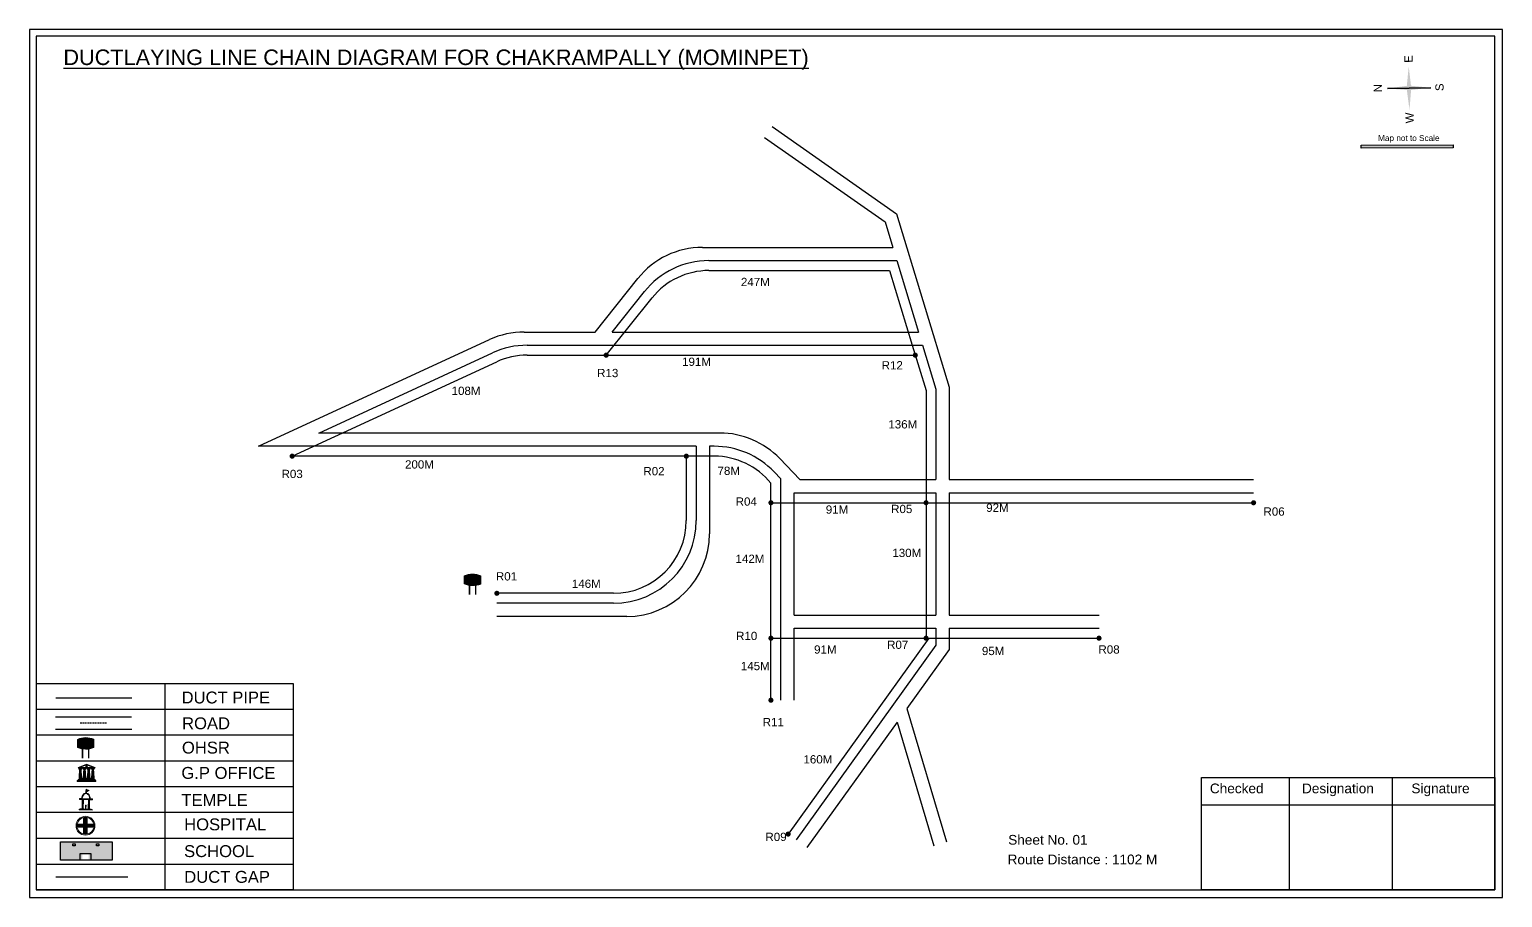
# Model space of a CAD drawing. Header units: inches. Extents: x -117 to 51867, y -12715 to 3423.
# Drawn here: x 30829 to 31719, y -10146 to -9621 of the extents above; entities that cross this region are included whole.
import ezdxf

# ---------------------------------------------------------------- set-up
doc = ezdxf.new("R2010")
doc.units = ezdxf.units.IN
doc.header["$MEASUREMENT"] = 0
doc.linetypes.add('DASHEDX2', pattern=[1.5, 1, -0.5])
for name, color, linetype in [('LANDMARK', 7, 'Continuous'), ('OHT', 7, 'Continuous'), ('pipe', 5, 'Continuous')]:
    doc.layers.add(name, color=color, linetype=linetype)
doc.styles.get("Standard").update_dxf_attribs({"font": 'arial.ttf'})

# ---------------------------------------------------------------- blocks, each defined once
blk = doc.blocks.new('OHT')
at = {"linetype": 'Continuous', "lineweight": 0, "true_color": 0x0ffffc}
blk.add_hatch(color=4, dxfattribs=at).paths.add_polyline_path([(0.012, 1), (0, 1, 0.101323), (-0.4, 0.916), (-0.4, 0.525, 0.194075), (0.399, 0.521), (0.399, 0.921, 0.097877)])
at = {"color": 4, "linetype": 'Continuous', "lineweight": 0, "true_color": 0x0ffffc, "flags": 128}
for points in [[(-0.4, 0.525), (-0.4, 0.916)], [(0.399, 0.521), (0.399, 0.921)]]:
    blk.add_lwpolyline(points, dxfattribs=at)
at = {"color": 4, "linetype": 'Continuous', "lineweight": 0, "true_color": 0x0ffffc, "const_width": 0.075, "flags": 128}
for points in [[(-0.15, 0), (-0.15, 0.475)], [(0.15, 0), (0.15, 0.473)]]:
    blk.add_lwpolyline(points, dxfattribs=at)
at = {"color": 4, "linetype": 'Continuous', "lineweight": 0, "true_color": 0x0ffffc}
for centre, radius, start, end in [((0.006, -0.019), 1.019, 67.31091, 113.47108), ((0.004, 1.513), 1.068, 247.76824, 291.70073)]:
    blk.add_arc(centre, radius, start, end, dxfattribs=at)
blk = doc.blocks.new('Government_Office')
at = {"linetype": 'Continuous', "lineweight": 0, "true_color": 0xff0000}
h = blk.add_hatch(color=1, dxfattribs=at)
h.paths.add_polyline_path([(0.44, 0.72), (0.45, 0.75), (0, 0.93), (-0.45, 0.75), (-0.44, 0.72)])
h.paths.add_polyline_path([(0.355, 0.75), (-0.355, 0.75), (0, 0.9)], flags=16)
h.paths.add_polyline_path([(0, 0.778, -1), (0, 0.872, -1)], flags=0)
h = blk.add_hatch(color=1, dxfattribs=at)
edge = h.paths.add_edge_path()
edge.add_arc((0, 0.825), 0.0467, 90, 270)
edge.add_arc((0, 0.825), 0.0467, 270, 450)
for points in [[(-0.5, 0.05), (0.5, 0.05), (0.5, 0), (-0.5, 0)], [(-0.45, 0.075), (-0.45, 0.12), (0.45, 0.12), (0.45, 0.075)], [(-0.4, 0.14), (-0.4, 0.18), (0.4, 0.18), (0.4, 0.14)]]:
    blk.add_hatch(color=1, dxfattribs=at).paths.add_polyline_path(points)
h = blk.add_hatch(color=1, dxfattribs=at)
edge = h.paths.add_edge_path()
edge.add_line((-0.27, 0.195), (-0.295, 0.675))
edge.add_line((-0.295, 0.675), (-0.29, 0.675))
edge.add_arc((-0.278, 0.688), 0.0176, 225.30401, 441.56588)
edge.add_line((-0.275, 0.705), (-0.395, 0.705))
edge.add_arc((-0.392, 0.688), 0.0176, 98.43412, 314.69599)
edge.add_line((-0.38, 0.675), (-0.375, 0.675))
edge.add_line((-0.375, 0.675), (-0.4, 0.195))
edge.add_line((-0.4, 0.195), (-0.27, 0.195))
h = blk.add_hatch(color=1, dxfattribs=at)
edge = h.paths.add_edge_path()
edge.add_line((-0.047, 0.195), (-0.072, 0.675))
edge.add_line((-0.072, 0.675), (-0.067, 0.675))
edge.add_arc((-0.054, 0.688), 0.0176, 225.30401, 441.56588)
edge.add_line((-0.052, 0.705), (-0.172, 0.705))
edge.add_arc((-0.169, 0.688), 0.0176, 98.43412, 314.69599)
edge.add_line((-0.157, 0.675), (-0.152, 0.675))
edge.add_line((-0.152, 0.675), (-0.177, 0.195))
edge.add_line((-0.177, 0.195), (-0.047, 0.195))
h = blk.add_hatch(color=1, dxfattribs=at)
edge = h.paths.add_edge_path()
edge.add_line((0.177, 0.195), (0.152, 0.675))
edge.add_line((0.152, 0.675), (0.157, 0.675))
edge.add_arc((0.169, 0.688), 0.0176, 225.30401, 441.56588)
edge.add_line((0.172, 0.705), (0.052, 0.705))
edge.add_arc((0.054, 0.688), 0.0176, 98.43412, 314.69599)
edge.add_line((0.067, 0.675), (0.072, 0.675))
edge.add_line((0.072, 0.675), (0.047, 0.195))
edge.add_line((0.047, 0.195), (0.177, 0.195))
h = blk.add_hatch(color=1, dxfattribs=at)
edge = h.paths.add_edge_path()
edge.add_line((0.4, 0.195), (0.375, 0.675))
edge.add_line((0.375, 0.675), (0.38, 0.675))
edge.add_arc((0.392, 0.688), 0.0176, 225.30401, 441.56588)
edge.add_line((0.395, 0.705), (0.275, 0.705))
edge.add_arc((0.278, 0.688), 0.0176, 98.43412, 314.69599)
edge.add_line((0.29, 0.675), (0.295, 0.675))
edge.add_line((0.295, 0.675), (0.27, 0.195))
edge.add_line((0.27, 0.195), (0.4, 0.195))
at = {"color": 1, "linetype": 'Continuous', "lineweight": 0, "true_color": 0xff0000, "flags": 128}
for points in [[(-0.45, 0.75), (-0.44, 0.72), (0.44, 0.72), (0.45, 0.75), (0, 0.93)], [(-0.355, 0.75), (0.355, 0.75), (0, 0.9)], [(-0.5, 0.05), (0.5, 0.05), (0.5, 0), (-0.5, 0)], [(-0.45, 0.075), (-0.45, 0.12), (0.45, 0.12), (0.45, 0.075)], [(-0.4, 0.14), (-0.4, 0.18), (0.4, 0.18), (0.4, 0.14)]]:
    blk.add_lwpolyline(points, close=True, dxfattribs=at)
for points in [[(0, 0.872, 1), (0, 0.778, 1)], [(-0.27, 0.195), (-0.295, 0.675), (-0.29, 0.675, 1.379694), (-0.275, 0.705), (-0.395, 0.705, 1.379694), (-0.38, 0.675), (-0.375, 0.675), (-0.4, 0.195)], [(-0.047, 0.195), (-0.072, 0.675), (-0.067, 0.675, 1.379694), (-0.052, 0.705), (-0.172, 0.705, 1.379694), (-0.157, 0.675), (-0.152, 0.675), (-0.177, 0.195)], [(0.177, 0.195), (0.152, 0.675), (0.157, 0.675, 1.379694), (0.172, 0.705), (0.052, 0.705, 1.379694), (0.067, 0.675), (0.072, 0.675), (0.047, 0.195)], [(0.4, 0.195), (0.375, 0.675), (0.38, 0.675, 1.379694), (0.395, 0.705), (0.275, 0.705, 1.379694), (0.29, 0.675), (0.295, 0.675), (0.27, 0.195)]]:
    blk.add_lwpolyline(points, format="xyb", close=True, dxfattribs=at)
blk = doc.blocks.new('Temple')
at = {"linetype": 'Continuous', "lineweight": 0, "true_color": 0xff0000}
h = blk.add_hatch(color=1, dxfattribs=at)
edge = h.paths.add_edge_path()
edge.add_line((0.175, 0.49), (0.225, 0.49))
edge.add_line((0.225, 0.49), (0.225, 0.497))
edge.add_line((0.225, 0.497), (0.307, 0.497))
edge.add_line((0.307, 0.497), (0.307, 0.533))
edge.add_line((0.307, 0.533), (0.257, 0.533))
edge.add_line((0.257, 0.533), (0.257, 0.54))
edge.add_line((0.257, 0.54), (0.2, 0.54))
edge.add_spline(control_points=[(0.2, 0.54), (0.2, 0.589), (0.19, 0.638), (0.142, 0.743), (0.092, 0.79), (0.027, 0.805), (0.02, 0.806), (0.012, 0.806)], knot_values=[4.712389, 4.712389, 4.712389, 4.712389, 5.278166, 5.278166, 6.117402, 6.117402, 6.223801, 6.223801, 6.223801, 6.223801], degree=3, periodic=0)
edge.add_line((0.012, 0.806), (0.012, 0.79))
edge.add_line((0.012, 0.79), (-0.012, 0.79))
edge.add_line((-0.012, 0.79), (-0.012, 0.806))
edge.add_spline(control_points=[(-0.012, 0.806), (-0.055, 0.802), (-0.096, 0.781), (-0.171, 0.699), (-0.197, 0.628), (-0.2, 0.55), (-0.2, 0.545), (-0.2, 0.54)], knot_values=[6.343965, 6.343965, 6.343965, 6.343965, 6.956638, 6.956638, 7.795874, 7.795874, 7.853982, 7.853982, 7.853982, 7.853982], degree=3, periodic=0)
edge.add_line((-0.2, 0.54), (-0.257, 0.54))
edge.add_line((-0.257, 0.54), (-0.257, 0.533))
edge.add_line((-0.257, 0.533), (-0.307, 0.533))
edge.add_line((-0.307, 0.533), (-0.307, 0.497))
edge.add_line((-0.307, 0.497), (-0.225, 0.497))
edge.add_line((-0.225, 0.497), (-0.225, 0.49))
edge.add_line((-0.225, 0.49), (-0.175, 0.49))
edge.add_line((-0.175, 0.49), (-0.175, 0.07))
edge.add_arc((-0.205, 0.07), 0.03, -90, 0, ccw=False)
edge.add_line((-0.205, 0.04), (-0.257, 0.04))
edge.add_line((-0.257, 0.04), (-0.257, 0.033))
edge.add_line((-0.257, 0.033), (-0.307, 0.033))
edge.add_line((-0.307, 0.033), (-0.307, 0))
edge.add_line((-0.307, 0), (0.307, 0))
edge.add_line((0.307, 0), (0.307, 0.033))
edge.add_line((0.307, 0.033), (0.257, 0.033))
edge.add_line((0.257, 0.033), (0.257, 0.04))
edge.add_line((0.257, 0.04), (0.205, 0.04))
edge.add_arc((0.205, 0.07), 0.03, 180, 270, ccw=False)
edge.add_line((0.175, 0.07), (0.175, 0.49))
h.paths.add_polyline_path([(0.125, 0.07, -0.414214), (0.095, 0.04), (0.05, 0.04), (0.05, 0.033), (-0.05, 0.033), (-0.05, 0.04), (-0.095, 0.04, -0.414214), (-0.125, 0.07), (-0.125, 0.497), (0.125, 0.497)], flags=16)
edge = h.paths.add_edge_path(flags=16)
edge.add_ellipse((0, 0.54), major_axis=(0, 0.242), ratio=0.722808, start_angle=270, end_angle=450, ccw=False)
edge.add_line((0.175, 0.54), (-0.175, 0.54))
h.paths.add_polyline_path([(0.012, 0.23), (0.012, 0.07), (-0.012, 0.07), (-0.012, 0.23)], flags=0)
h = blk.add_hatch(color=1, dxfattribs=at)
edge = h.paths.add_edge_path()
edge.add_line((0.012, 0.857), (0, 0.85))
edge.add_line((0, 0.85), (-0.003, 0.925))
edge.add_line((-0.003, 0.925), (-0.012, 0.925))
edge.add_line((-0.012, 0.925), (-0.012, 0.806))
edge.add_spline(control_points=[(-0.012, 0.806), (-0.004, 0.807), (0.004, 0.807), (0.012, 0.806)], knot_values=[6.223801, 6.223801, 6.223801, 6.223801, 6.343965, 6.343965, 6.343965, 6.343965], degree=3, periodic=0)
edge.add_line((0.012, 0.806), (0.012, 0.857))
h = blk.add_hatch(color=1, dxfattribs=at)
edge = h.paths.add_edge_path()
edge.add_line((0.012, 0.79), (0.012, 0.806))
edge.add_spline(control_points=[(0.012, 0.806), (0.004, 0.807), (-0.004, 0.807), (-0.012, 0.806)], knot_values=[6.223801, 6.223801, 6.223801, 6.223801, 6.343965, 6.343965, 6.343965, 6.343965], degree=3, periodic=0)
edge.add_line((-0.012, 0.806), (-0.012, 0.79))
edge.add_line((-0.012, 0.79), (0.012, 0.79))
at = {"linetype": 'Continuous', "lineweight": 0, "true_color": 0xe66000}
blk.add_hatch(color=32, dxfattribs=at).paths.add_polyline_path([(-0.006, 1), (0.147, 0.931), (0, 0.85)])
at = {"color": 1, "linetype": 'Continuous', "lineweight": 0, "true_color": 0xff0000, "flags": 128}
for points in [[(0.012, 0.925), (-0.012, 0.925), (-0.012, 0.79), (0.012, 0.79)], [(0.012, 0.23), (-0.012, 0.23), (-0.012, 0.07), (0.012, 0.07)]]:
    blk.add_lwpolyline(points, close=True, dxfattribs=at)
at = {"color": 32, "linetype": 'Continuous', "lineweight": 0, "true_color": 0xe66000, "flags": 128}
blk.add_lwpolyline([(-0.006, 1), (0.147, 0.931), (0, 0.85), (-0.006, 1)], dxfattribs=at)
at = {"color": 1, "linetype": 'Continuous', "lineweight": 0, "true_color": 0xff0000, "flags": 128}
blk.add_lwpolyline([(0.2, 0.54), (0.257, 0.54), (0.257, 0.533), (0.307, 0.533), (0.307, 0.497), (0.225, 0.497), (0.225, 0.49), (0.175, 0.49), (0.175, 0.07, 0.414214), (0.205, 0.04), (0.257, 0.04), (0.257, 0.033), (0.307, 0.033), (0.307, 0), (-0.307, 0), (-0.307, 0.033), (-0.257, 0.033), (-0.257, 0.04), (-0.205, 0.04, 0.414214), (-0.175, 0.07), (-0.175, 0.49), (-0.225, 0.49), (-0.225, 0.497), (-0.307, 0.497), (-0.307, 0.533), (-0.257, 0.533), (-0.257, 0.54), (-0.2, 0.54)], format="xyb", dxfattribs=at)
blk.add_lwpolyline([(-0.175, 0.54), (0.175, 0.54)], dxfattribs=at)
blk.add_lwpolyline([(0.125, 0.497), (0.125, 0.07, -0.414214), (0.095, 0.04), (0.05, 0.04), (0.05, 0.033), (-0.05, 0.033), (-0.05, 0.04), (-0.095, 0.04, -0.414214), (-0.125, 0.07), (-0.125, 0.497)], format="xyb", close=True, dxfattribs=at)
at = {"color": 1, "linetype": 'Continuous', "lineweight": 0, "true_color": 0xff0000}
blk.add_ellipse((0, 0.54), major_axis=(0, 0.242), ratio=0.722808, start_param=4.712389, end_param=7.853982, dxfattribs=at)
blk.add_open_spline([(0.2, 0.54), (0.2, 0.589), (0.19, 0.638), (0.142, 0.743), (0.092, 0.79), (-0.023, 0.816), (-0.085, 0.794), (-0.171, 0.699), (-0.197, 0.628), (-0.2, 0.55), (-0.2, 0.545), (-0.2, 0.54)], degree=3, knots=[4.712389, 4.712389, 4.712389, 4.712389, 5.278166, 5.278166, 6.117402, 6.117402, 6.956638, 6.956638, 7.795874, 7.795874, 7.853982, 7.853982, 7.853982, 7.853982], dxfattribs=at)
blk = doc.blocks.new('*U87')
at = {"color": 0, "linetype": 'DASHEDX2', "transparency": 16777216}
blk.add_line((-8.22, 0), (8.01, 0), dxfattribs=at)
blk = doc.blocks.new('Hospital')
at = {"linetype": 'Continuous', "lineweight": 0, "true_color": 0x000000}
h = blk.add_hatch(color=18, dxfattribs=at)
h.paths.add_polyline_path([(-0.5, 0, 1), (0.5, 0, 1)])
h.paths.add_polyline_path([(0.446, 0, -1), (-0.446, 0, -1)], flags=16)
at = {"linetype": 'Continuous', "true_color": 0xff0000}
blk.add_hatch(color=1, dxfattribs=at).paths.add_polyline_path([(-0.394, 0.08), (-0.08, 0.08), (-0.08, 0.394), (0.08, 0.394), (0.08, 0.08), (0.394, 0.08), (0.394, -0.08), (0.08, -0.08), (0.08, -0.394), (-0.08, -0.394), (-0.08, -0.08), (-0.394, -0.08)])
at = {"color": 1, "linetype": 'Continuous', "true_color": 0xff0000, "flags": 128}
blk.add_lwpolyline([(-0.394, 0.08), (-0.08, 0.08), (-0.08, 0.394), (0.08, 0.394), (0.08, 0.08), (0.394, 0.08), (0.394, -0.08), (0.08, -0.08), (0.08, -0.394), (-0.08, -0.394), (-0.08, -0.08), (-0.394, -0.08)], close=True, dxfattribs=at)
at = {"color": 18, "linetype": 'Continuous', "lineweight": 0, "true_color": 0x000000}
for radius in [0.5, 0.446]:
    blk.add_circle((0, 0), radius, dxfattribs=at)

msp = doc.modelspace()

# ---------------------------------------------------------------- hatches: boundary and pattern name
at = {"true_color": 0x0093dd}
h = msp.add_hatch(color=142, dxfattribs=at)
h.dxf.hatch_style = 1
h.paths.add_polyline_path([(31633.8, -9691.08), (31633.81, -9692.93), (31689.31, -9692.8), (31689.31, -9690.96)])
at = {"ltscale": 0.5}
h = msp.add_hatch(color=5, dxfattribs=at)
h.dxf.hatch_style = 1
h.paths.add_polyline_path([(31179.09, -9818, 1), (31175.98, -9818, 1)])
h = msp.add_hatch(color=5, dxfattribs=at)
h.dxf.hatch_style = 1
h.paths.add_polyline_path([(31365.86, -9818, 1), (31362.75, -9818, 1)])
h = msp.add_hatch(color=5, dxfattribs=at)
h.dxf.hatch_style = 1
h.paths.add_polyline_path([(30989.34, -9879.04, 1), (30986.22, -9879.04, 1)])
h = msp.add_hatch(color=5, dxfattribs=at)
h.dxf.hatch_style = 1
h.paths.add_polyline_path([(31227.52, -9879.04, 1), (31224.4, -9879.04, 1)])
h = msp.add_hatch(color=5, dxfattribs=at)
h.dxf.hatch_style = 1
h.paths.add_polyline_path([(31278.65, -9907.17, 1), (31275.53, -9907.17, 1)])
h = msp.add_hatch(color=5, dxfattribs=at)
h.dxf.hatch_style = 1
h.paths.add_polyline_path([(31372.37, -9907.17, 1), (31369.26, -9907.17, 1)])
h = msp.add_hatch(color=5, dxfattribs=at)
h.dxf.hatch_style = 1
h.paths.add_polyline_path([(31570.31, -9907.17, 1), (31567.19, -9907.17, 1)])
h = msp.add_hatch(color=5, dxfattribs=at)
h.dxf.hatch_style = 1
h.paths.add_polyline_path([(31113.03, -9961.87, 1), (31109.92, -9961.87, 1)])
h = msp.add_hatch(color=5, dxfattribs=at)
h.dxf.hatch_style = 1
h.paths.add_polyline_path([(31278.65, -9989, 1), (31275.53, -9989, 1)])
h = msp.add_hatch(color=5, dxfattribs=at)
h.dxf.hatch_style = 1
h.paths.add_polyline_path([(31372.37, -9989, 1), (31369.26, -9989, 1)])
h = msp.add_hatch(color=5, dxfattribs=at)
h.dxf.hatch_style = 1
h.paths.add_polyline_path([(31476.9, -9989, 1), (31473.78, -9989, 1)])
h = msp.add_hatch(color=5, dxfattribs=at)
h.dxf.hatch_style = 1
h.paths.add_polyline_path([(31278.65, -10026.47, 1), (31275.53, -10026.47, 1)])
at = {"true_color": 0xc8c92d}
h = msp.add_hatch(color=52, dxfattribs=at)
h.dxf.hatch_style = 1
h.paths.add_polyline_path([(30854, -10112.01), (30847.83, -10112.01), (30847.83, -10123.1), (30854, -10123.1)])
h.paths.add_polyline_path([(30878.84, -10112.01), (30872.68, -10112.01), (30872.68, -10123.1), (30878.84, -10123.1)])
at = {"true_color": 0x293189}
h = msp.add_hatch(color=177, dxfattribs=at)
h.dxf.hatch_style = 1
h.paths.add_polyline_path([(30872.68, -10112.01), (30854, -10112.01), (30854, -10123.1), (30861.01, -10123.1), (30861.01, -10119.47), (30864.86, -10119.47), (30864.86, -10123.1), (30872.68, -10123.1)])
h.paths.add_polyline_path([(30856.66, -10114.49), (30855.29, -10114.49), (30855.29, -10113.22), (30856.66, -10113.22)], flags=16)
h.paths.add_polyline_path([(30869.54, -10114.49), (30869.54, -10113.22), (30870.91, -10113.22), (30870.91, -10114.49)], flags=16)
at = {"ltscale": 0.5}
h = msp.add_hatch(color=5, dxfattribs=at)
h.dxf.hatch_style = 1
h.paths.add_polyline_path([(31289.05, -10107.35, 1), (31285.93, -10107.35, 1)])

# ---------------------------------------------------------------- linework, layer by layer
for p, q in [((31675.87, -9656.38), (31649.57, -9656.84)), ((31649.57, -9656.84), (31675.87, -9656.38)), ((31675.87, -9656.38), (31649.57, -9656.84)), ((31662.75, -9656.61), (31675.87, -9656.38)), ((31277.77, -9679.83), (31352.96, -9732.55)), ((31273.17, -9686.38), (31346.11, -9737.52)), ((31346.11, -9737.52), (31350.77, -9752.86)), ((31352.96, -9732.55), (31384.82, -9837.33)), ((31235.77, -9752.86), (31350.77, -9752.86)), ((31239.62, -9760.86), (31353.2, -9760.86)), ((31353.2, -9760.86), (31366.32, -9804)), ((31170.81, -9804), (31196.74, -9771.61)), ((31181.06, -9804), (31200.59, -9779.61)), ((30967.36, -9873.04), (31107.1, -9808.6)), ((31128.04, -9804), (31170.81, -9804)), ((31181.06, -9804), (31366.32, -9804)), ((31003.81, -9865.04), (31108.86, -9816.6)), ((31129.8, -9812), (31368.75, -9812)), ((31368.75, -9812), (31376.82, -9838.52)), ((31376.82, -9838.52), (31376.82, -9893.17)), ((31384.82, -9837.33), (31384.82, -9893.17)), ((31246.25, -9865.04), (31003.81, -9865.04)), ((31231.96, -9873.04), (30967.36, -9873.04)), ((31231.96, -9873.04), (31231.96, -9917.87)), ((31242.83, -9873.04), (31239.96, -9873.04)), ((31239.96, -9873.04), (31239.96, -9925.87)), ((31294.51, -9893.17), (31282.41, -9880.5)), ((31283.09, -9892.8), (31278.99, -9888.5)), ((31283.09, -10026.47), (31283.09, -9892.8)), ((31294.51, -9893.17), (31376.82, -9893.17)), ((31384.82, -9893.17), (31568.75, -9893.17)), ((31291.09, -9901.17), (31376.82, -9901.17)), ((31291.09, -9975), (31291.09, -9901.17)), ((31376.82, -9901.17), (31376.82, -9975)), ((31384.82, -9901.17), (31568.75, -9901.17)), ((31384.82, -9901.17), (31384.82, -9975)), ((31181.96, -9967.87), (31111.47, -9967.87)), ((31189.96, -9975.87), (31111.47, -9975.87)), ((31291.09, -9975), (31376.82, -9975)), ((31384.82, -9975), (31475.34, -9975)), ((31291.09, -9983), (31376.82, -9983)), ((31291.09, -10026.47), (31291.09, -9983)), ((31376.82, -9983), (31376.82, -9993.23)), ((31384.82, -9983), (31384.82, -9995.8)), ((31384.82, -9983), (31475.34, -9983)), ((31376.82, -9993.23), (31292.37, -10110.85)), ((31384.82, -9995.8), (31359.17, -10031.52)), ((30833.15, -10016.58), (30833.15, -10139.79)), ((30910.92, -10016.58), (30910.92, -10141)), ((31359.17, -10031.52), (31383.21, -10112.13)), ((30988.68, -10032.13), (30833.15, -10032.13)), ((30844.8, -10036.43), (30890.69, -10036.43)), ((31353.27, -10039.73), (31298.86, -10115.52)), ((31353.27, -10039.73), (31375.55, -10114.42)), ((30988.68, -10047.68), (30833.15, -10047.68)), ((30844.8, -10043.95), (30890.93, -10043.95)), ((30988.68, -10063.24), (30833.15, -10063.24)), ((30988.68, -10078.79), (30833.15, -10078.79)), ((30988.68, -10094.34), (30833.15, -10094.34)), ((30833.15, -10109.9), (30988.68, -10109.9)), ((30833.15, -10125.45), (30988.68, -10125.45)), ((30833.14, -10140.03), (30833.14, -10140.99)), ((30833.15, -10139.79), (30833.15, -10141)), ((30988.68, -10141), (30833.15, -10141))]:
    msp.add_line(p, q)
at = {"color": 1}
msp.add_line((31649.57, -9656.84), (31662.73, -9656.61), dxfattribs=at)
at = {"color": 242, "true_color": 0xcd2027}
for p, q in [((31590.21, -10073.15), (31590.21, -10141.05)), ((31652.41, -10073.15), (31652.41, -10141.05)), ((31537.25, -10089.6), (31714.47, -10089.6))]:
    msp.add_line(p, q, dxfattribs=at)
for points in [[(30829.03, -9621.2), (30829.03, -10145.7), (31719.18, -10145.7), (31719.18, -9621.2)], [(30833.14, -9625.22), (30833.14, -10140.99), (31714.47, -10140.99), (31714.47, -9625.22)], [(30878.91, -10112.01), (30878.91, -10123.1), (30847.83, -10123.1), (30847.83, -10112.01)], [(30856.66, -10113.22), (30856.66, -10114.49), (30855.29, -10114.49), (30855.29, -10113.22)], [(30869.54, -10114.49), (30869.54, -10113.22), (30870.91, -10113.22), (30870.91, -10114.49)]]:
    msp.add_lwpolyline(points, close=True)
at = {"color": 142, "true_color": 0x0093dd}
msp.add_lwpolyline([(31689.32, -9692.8), (31633.81, -9692.93), (31633.8, -9691.08), (31689.31, -9690.96), (31689.31, -9692.8)], dxfattribs=at)
for points in [[(30988.68, -10141), (30988.68, -10016.58), (30833.15, -10016.58)], [(30859.67, -10123.1), (30859.67, -10119), (30866.2, -10119), (30866.2, -10123.1)]]:
    msp.add_lwpolyline(points)
at = {"color": 242, "true_color": 0xcd2027}
msp.add_lwpolyline([(31714.47, -10141.05), (31537.25, -10141.05), (31537.25, -10073.15), (31714.47, -10073.15)], close=True, dxfattribs=at)
for centre, start, end in [((31235.77, -9802.86), 90, 141.31799), ((31239.62, -9810.86), 90, 141.31799), ((31128.04, -9854), 90, 114.75783), ((31129.8, -9862), 90, 114.75783), ((31246.25, -9915.04), 43.69063, 90), ((31242.83, -9923.04), 43.69063, 90), ((31181.96, -9917.87), 270, 0), ((31189.96, -9925.87), 270, 0)]:
    msp.add_arc(centre, 50, start, end)
for points in [[(31664.02, -9656.57), (31661.2, -9656.62), (31662.49, -9643.46)], [(31664.02, -9656.57), (31661.2, -9656.62), (31662.49, -9643.46)], [(31664.02, -9656.57), (31661.2, -9656.62), (31662.95, -9669.76)], [(31664.02, -9656.57), (31661.2, -9656.62), (31662.95, -9669.76)], [(31662.76, -9657.9), (31662.71, -9655.09), (31675.87, -9656.38)], [(31662.76, -9657.9), (31662.71, -9655.09), (31675.87, -9656.38)]]:
    msp.add_solid(points)
at = {"color": 1}
msp.add_solid([(31662.76, -9657.91), (31662.71, -9655.09), (31649.57, -9656.84)], dxfattribs=at)
msp.add_solid([(31662.76, -9657.91), (31662.71, -9655.09), (31649.57, -9656.84)], dxfattribs=at)
at = {"layer": 'OHT', "color": 5}
msp.add_line((30844.97, -10025.04), (30890.86, -10025.04), dxfattribs=at)
at = {"layer": 'OHT', "color": 1}
msp.add_line((30844.97, -10133.23), (30888.57, -10133.23), dxfattribs=at)
at = {"layer": 'pipe'}
for p, q in [((31239.62, -9766.86), (31348.76, -9766.86)), ((31348.76, -9766.86), (31362.48, -9812)), ((31177.53, -9818), (31205.27, -9783.36)), ((31129.8, -9818), (31364.31, -9818)), ((31362.48, -9812), (31370.82, -9839.41)), ((30987.78, -9879.04), (31111.37, -9822.05)), ((31370.82, -9839.41), (31370.82, -9901.17)), ((31242.83, -9879.04), (30987.78, -9879.04)), ((31225.96, -9879.04), (31225.96, -9917.87)), ((31277.09, -10026.47), (31277.09, -9895.43)), ((31277.09, -9907.17), (31384.82, -9907.17)), ((31370.82, -9901.17), (31370.82, -9989)), ((31384.82, -9907.17), (31568.75, -9907.17)), ((31181.96, -9961.87), (31111.47, -9961.87)), ((31277.09, -9989), (31384.82, -9989)), ((31372.47, -9989), (31287.49, -10107.35)), ((31384.82, -9989), (31475.34, -9989))]:
    msp.add_line(p, q, dxfattribs=at)
for centre, start, end in [((31239.62, -9810.86), 90, 141.31799), ((31129.8, -9862), 90, 114.75783), ((31242.83, -9923.04), 38.8768, 90), ((31181.96, -9917.87), 270, 0)]:
    msp.add_arc(centre, 44, start, end, dxfattribs=at)

# ---------------------------------------------------------------- block references
at = {"linetype": 'DASHEDX2'}
msp.add_blockref('*U87', (30867.81, -10040.19), dxfattribs=at)
at = {"layer": 'LANDMARK'}
for name, p, xscale, yscale, zscale in [('Government_Office', (30863.56, -10075.65), 11.32114773247135, 11.32114773247135, 11.32114773247135), ('Hospital', (30862.88, -10102.31), 11.41772014427468, 11.41772014427468, 11.41772014427468)]:
    msp.add_blockref(name, p, dxfattribs=dict(at, xscale=xscale, yscale=yscale, zscale=zscale))
at = {"layer": 'LANDMARK', "xscale": 12.62452535729322, "yscale": 12.62452535729322, "zscale": 12.62452535729322, "rotation": 358.3713438591284}
msp.add_blockref('Temple', (30862.99, -10092.77), dxfattribs=at)
at = {"layer": 'OHT', "xscale": 12.45189723782068, "yscale": 12.45189723782068, "zscale": 12.45189723782068}
for p in [(31096.76, -9962.76), (30862.97, -10061.55)]:
    msp.add_blockref('OHT', p, dxfattribs=at)

# ---------------------------------------------------------------- texts
at = {"color": 242, "true_color": 0xcd2027}
msp.add_text('%%UDUCTLAYING LINE CHAIN DIAGRAM FOR CHAKRAMPALLY (MOMINPET)', height=9.375, dxfattribs=at).set_placement((30849.53, -9642.69))
for s, p in [('E', (31664.89, -9641.29)), ('N', (31646.31, -9659.14)), ('S', (31683.6, -9658.39)), ('W', (31665.54, -9677.88))]:
    msp.add_text(s, height=4.95, rotation=91.00631).set_placement(p)
for s, height, p in [('Map not to Scale', 3.5424, (31643.98, -9688.58)), ('247M', 5, (31258.94, -9776.27)), ('R13', 5, (31172.06, -9831.28)), ('191M', 5, (31223.38, -9824.47)), ('R12', 5, (31343.98, -9826.62)), ('108M', 5, (31084.12, -9842.04)), ('136M', 5, (31348.02, -9862.27)), ('R03', 5, (30981.37, -9892.24)), ('200M', 5, (31055.96, -9886.51)), ('R02', 5, (31200.01, -9890.58)), ('78M', 5, (31244.8, -9890.35)), ('R04', 5, (31255.77, -9908.93)), ('91M', 5, (31310.24, -9913.77)), ('R05', 5, (31349.72, -9913.41)), ('92M', 5, (31407.15, -9912.69)), ('R06', 5, (31574.7, -9914.97)), ('142M', 5, (31255.69, -9943.54)), ('130M', 5, (31350.44, -9939.95)), ('R01', 5, (31110.88, -9954.13)), ('146M', 5, (31156.79, -9958.6)), ('R10', 5, (31256.03, -9990.12)), ('91M', 5, (31303.16, -9998.33)), ('R07', 5, (31347.28, -9995.47)), ('95M', 5, (31404.57, -9999.21)), ('R08', 5, (31474.99, -9998.31)), ('145M', 5, (31258.89, -10008.32)), ('DUCT PIPE', 7.178, (30920.96, -10028.42)), ('ROAD ', 7.178, (30921.26, -10044.03)), ('R11', 5, (31272.1, -10042.21)), ('OHSR', 7.178, (30921.17, -10058.7)), ('G.P OFFICE', 7.178, (30920.84, -10073.99)), ('160M', 5, (31296.73, -10064.68)), ('TEMPLE', 7.178, (30920.84, -10090.4)), ('Checked', 5.886, (31542.32, -10082.7)), ('Designation', 5.886, (31598.01, -10082.7)), ('Signature', 5.886, (31664.11, -10082.7)), ('HOSPITAL', 7.178, (30922.51, -10105.09)), ('R09', 5, (31273.75, -10111.54)), ('Sheet No. 01', 5.886, (31420.45, -10113.76)), ('SCHOOL', 7.178, (30922.46, -10121.25)), ('Route Distance : 1102 M', 5.886, (31420.08, -10125.63)), ('DUCT GAP', 7.178, (30922.56, -10136.8))]:
    msp.add_text(s, height=height).set_placement(p)

doc.saveas('drawing.dxf')
